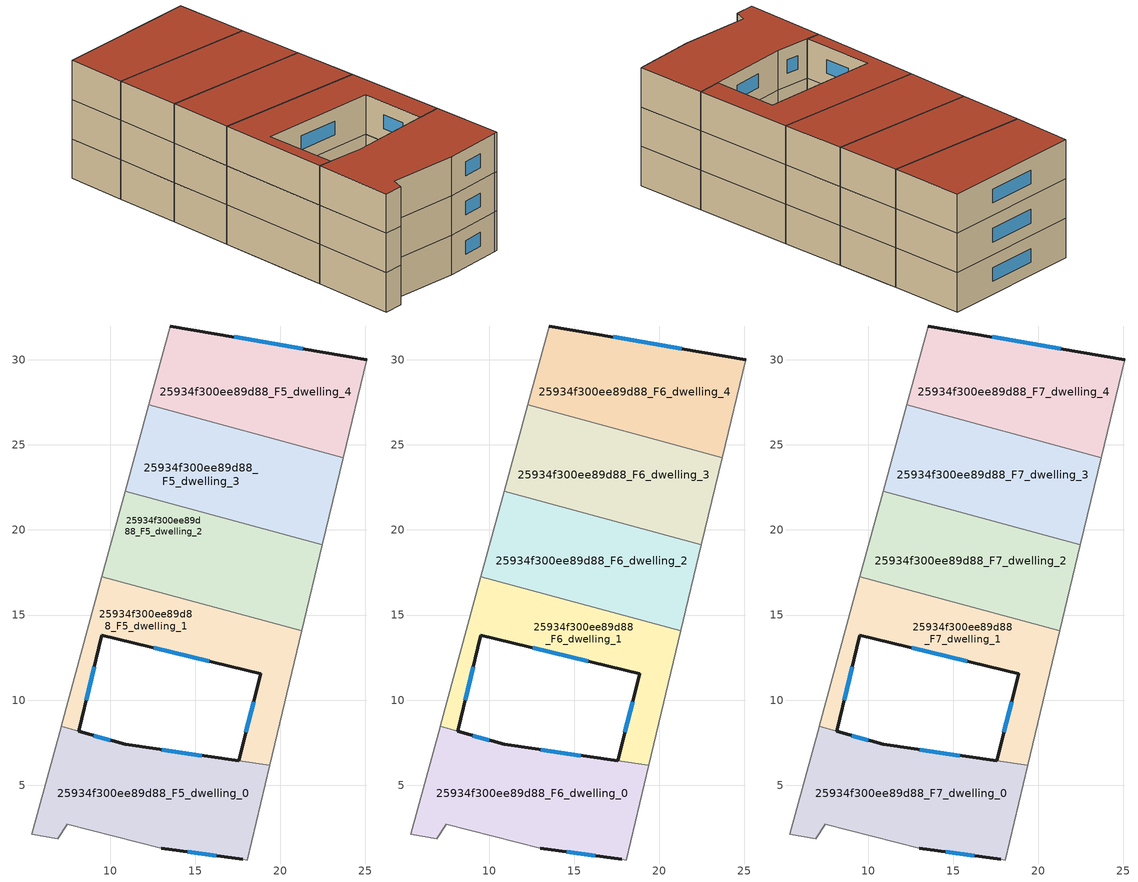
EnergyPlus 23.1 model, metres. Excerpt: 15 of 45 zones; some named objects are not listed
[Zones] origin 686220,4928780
25934f300ee89d88_F5_dwelling_0
 floor to 25934f300ee89d88_F4_dwelling_0 (EU_floor_Construction): 19.38,6.17 18.05,0.61 17.78,0.66 13.02,1.3 7.48,2.7 6.93,1.85 5.41,2.12 7.13,8.45 8.16,8.17 10.88,7.4 17.55,6.43 z15
 wall outside (EU_wall_Construction): 17.55,6.43 10.88,7.4 8.16,8.16 / 13.02,1.3 17.78,0.66 z15:18
 wall to 25934f300ee89d88_F5_dwelling_1 (EU_wall_Construction): 19.38,6.17 17.55,6.43 / 8.16,8.17 7.13,8.45 z15:18
 wall adiabatic (EU_wall_Construction): 17.78,0.66 18.05,0.61 19.38,6.16 / 7.13,8.45 5.41,2.12 6.93,1.85 7.48,2.7 13.02,1.3 z15:18
 window (EU_Window_Construction): 9.99,7.65 9.04,7.91 / 15.38,6.75 13.05,7.08 / 14.57,1.09 16.23,0.87 z15.98:17.02
25934f300ee89d88_F5_dwelling_1
 floor to 25934f300ee89d88_F4_dwelling_1 (EU_floor_Construction): 15.6,15.61 14.87,12.52 9.52,13.81 8.8,10.83 7.84,11.07 9.52,17.26 z15
 floor to 25934f300ee89d88_F4_dwelling_0 (EU_floor_Construction): 19.86,8.19 19.38,6.17 17.55,6.43 18.11,8.61 z15; 8.8,10.83 8.16,8.17 7.13,8.45 7.84,11.07 z15
 floor to 25934f300ee89d88_F4_dwelling_2 (EU_floor_Construction): 21.26,14.06 19.86,8.19 18.11,8.61 18.86,11.56 14.87,12.52 15.6,15.61 z15
 wall outside (EU_wall_Construction): 8.16,8.17 9.52,13.81 18.86,11.56 17.55,6.43 z15:18
 wall adiabatic (EU_wall_Construction): 19.38,6.17 21.26,14.06 / 9.52,17.26 7.13,8.45 z15:18
 wall to 25934f300ee89d88_F5_dwelling_2 (EU_wall_Construction): 21.26,14.06 9.52,17.26 z15:18
 window (EU_Window_Construction): 18.43,9.89 17.98,8.1 / 12.56,13.08 15.82,12.29 / 8.6,10 9.08,11.97 z15.98:17.02
25934f300ee89d88_F5_dwelling_2
 floor to 25934f300ee89d88_F4_dwelling_2 (EU_floor_Construction): 21.91,16.77 21.26,14.06 15.6,15.61 16.21,18.13 z15
 floor to 25934f300ee89d88_F4_dwelling_1 (EU_floor_Construction): 16.21,18.13 15.6,15.61 9.52,17.26 10.16,19.58 z15
 floor to 25934f300ee89d88_F4_dwelling_3 (EU_floor_Construction): 16.69,20.7 16.08,18.16 10.16,19.58 10.89,22.28 z15
 floor to 25934f300ee89d88_F4_dwelling_4 (EU_floor_Construction): 22.47,19.12 21.91,16.77 16.08,18.16 16.69,20.7 z15
 wall adiabatic (EU_wall_Construction): 10.89,22.28 9.52,17.26 / 21.26,14.06 22.47,19.12 z15:18
 wall to 25934f300ee89d88_F5_dwelling_3 (EU_wall_Construction): 22.47,19.12 10.89,22.28 z15:18
25934f300ee89d88_F5_dwelling_3
 floor to 25934f300ee89d88_F4_dwelling_5 (EU_floor_Construction): 23.7,24.25 23.43,23.15 11.88,25.91 12.27,27.36 z15
 floor adiabatic (EU_floor_Construction): 23.43,23.15 22.47,19.12 10.89,22.28 12.27,27.36 11.88,25.91 z15
 wall adiabatic (EU_wall_Construction): 12.27,27.36 10.89,22.28 / 22.47,19.12 23.7,24.25 z15:18
 wall to 25934f300ee89d88_F5_dwelling_4 (EU_wall_Construction): 23.7,24.25 12.27,27.36 z15:18
25934f300ee89d88_F5_dwelling_4
 floor to 25934f300ee89d88_F4_dwelling_5 (EU_floor_Construction): 25.07,30 23.7,24.25 12.27,27.36 13.53,31.98 z15
 wall outside (EU_wall_Construction): 25.07,30 13.53,31.98 z15:18
 wall adiabatic (EU_wall_Construction): 13.53,31.98 12.27,27.36 / 23.7,24.25 25.07,30 z15:18
 window (EU_Window_Construction): 21.32,30.64 17.28,31.34 z15.98:17.02
25934f300ee89d88_F6_dwelling_0
 floor to 25934f300ee89d88_F5_dwelling_0 (EU_floor_Construction): 19.38,6.16 18.05,0.61 17.78,0.66 13.02,1.3 7.48,2.7 6.93,1.85 5.41,2.12 7.13,8.45 8.16,8.16 10.88,7.4 17.55,6.43 z18
 wall outside (EU_wall_Construction): 17.55,6.43 10.88,7.4 8.16,8.16 / 13.02,1.3 17.78,0.66 z18:21
 wall to 25934f300ee89d88_F6_dwelling_1 (EU_wall_Construction): 19.38,6.17 17.55,6.43 / 8.16,8.17 7.13,8.45 z18:21
 wall adiabatic (EU_wall_Construction): 17.78,0.66 18.05,0.61 19.38,6.16 / 7.13,8.45 5.41,2.12 6.93,1.85 7.48,2.7 13.02,1.3 z18:21
 window (EU_Window_Construction): 9.99,7.65 9.04,7.91 / 15.38,6.75 13.05,7.08 / 14.57,1.09 16.23,0.87 z18.98:20.02
25934f300ee89d88_F6_dwelling_1
 floor to 25934f300ee89d88_F5_dwelling_1 (EU_floor_Construction): 21.26,14.06 19.38,6.17 17.55,6.43 18.86,11.56 9.52,13.81 8.16,8.17 7.13,8.45 9.52,17.26 z18
 wall outside (EU_wall_Construction): 8.16,8.17 9.52,13.81 18.86,11.56 17.55,6.43 z18:21
 wall adiabatic (EU_wall_Construction): 19.38,6.17 21.26,14.06 / 9.52,17.26 7.13,8.45 z18:21
 wall to 25934f300ee89d88_F6_dwelling_2 (EU_wall_Construction): 21.26,14.06 9.52,17.26 z18:21
 window (EU_Window_Construction): 18.43,9.89 17.98,8.1 / 12.56,13.08 15.82,12.29 / 8.6,10 9.08,11.97 z18.98:20.02
25934f300ee89d88_F6_dwelling_2
 floor to 25934f300ee89d88_F5_dwelling_2 (EU_floor_Construction): 22.47,19.12 21.26,14.06 9.52,17.26 10.89,22.28 z18
 wall adiabatic (EU_wall_Construction): 10.89,22.28 9.52,17.26 / 21.26,14.06 22.47,19.12 z18:21
 wall to 25934f300ee89d88_F6_dwelling_3 (EU_wall_Construction): 22.47,19.12 10.89,22.28 z18:21
25934f300ee89d88_F6_dwelling_3
 floor to 25934f300ee89d88_F5_dwelling_3 (EU_floor_Construction): 23.7,24.25 22.47,19.12 10.89,22.28 12.27,27.36 z18
 wall adiabatic (EU_wall_Construction): 12.27,27.36 10.89,22.28 / 22.47,19.12 23.7,24.25 z18:21
 wall to 25934f300ee89d88_F6_dwelling_4 (EU_wall_Construction): 23.7,24.25 12.27,27.36 z18:21
25934f300ee89d88_F6_dwelling_4
 floor to 25934f300ee89d88_F5_dwelling_4 (EU_floor_Construction): 25.07,30 23.7,24.25 12.27,27.36 13.53,31.98 z18
 wall outside (EU_wall_Construction): 25.07,30 13.53,31.98 z18:21
 wall adiabatic (EU_wall_Construction): 13.53,31.98 12.27,27.36 / 23.7,24.25 25.07,30 z18:21
 window (EU_Window_Construction): 21.32,30.64 17.28,31.34 z18.98:20.02
25934f300ee89d88_F7_dwelling_0
 floor to 25934f300ee89d88_F6_dwelling_0 (EU_floor_Construction): 19.38,6.16 18.05,0.61 17.78,0.66 13.02,1.3 7.48,2.7 6.93,1.85 5.41,2.12 7.13,8.45 8.16,8.16 10.88,7.4 17.55,6.43 z21
 wall outside (EU_wall_Construction): 17.55,6.43 10.88,7.4 8.16,8.16 / 13.02,1.3 17.78,0.66 z21:24
 wall to 25934f300ee89d88_F7_dwelling_1 (EU_wall_Construction): 19.38,6.17 17.55,6.43 / 8.16,8.17 7.13,8.45 z21:24
 wall adiabatic (EU_wall_Construction): 17.78,0.66 18.05,0.61 19.38,6.16 / 7.13,8.45 5.41,2.12 6.93,1.85 7.48,2.7 13.02,1.3 z21:24
 window (EU_Window_Construction): 9.99,7.65 9.04,7.91 / 15.38,6.75 13.05,7.08 / 14.57,1.09 16.23,0.87 z21.98:23.02
 roof outside (EU_roof_Construction): 18.05,0.61 19.38,6.16 17.55,6.43 10.88,7.4 8.16,8.16 7.13,8.45 5.41,2.12 6.93,1.85 7.48,2.7 13.02,1.3 17.78,0.66 z24
25934f300ee89d88_F7_dwelling_1
 floor to 25934f300ee89d88_F6_dwelling_1 (EU_floor_Construction): 21.26,14.06 19.38,6.17 17.55,6.43 18.86,11.56 9.52,13.81 8.16,8.17 7.13,8.45 9.52,17.26 z21
 wall outside (EU_wall_Construction): 8.16,8.17 9.52,13.81 18.86,11.56 17.55,6.43 z21:24
 wall adiabatic (EU_wall_Construction): 19.38,6.17 21.26,14.06 / 9.52,17.26 7.13,8.45 z21:24
 wall to 25934f300ee89d88_F7_dwelling_2 (EU_wall_Construction): 21.26,14.06 9.52,17.26 z21:24
 window (EU_Window_Construction): 18.43,9.89 17.98,8.1 / 12.56,13.08 15.82,12.29 / 8.6,10 9.08,11.97 z21.98:23.02
 roof outside (EU_roof_Construction): 19.38,6.17 21.26,14.06 9.52,17.26 7.13,8.45 8.16,8.17 9.52,13.81 18.86,11.56 17.55,6.43 z24
25934f300ee89d88_F7_dwelling_2
 floor to 25934f300ee89d88_F6_dwelling_2 (EU_floor_Construction): 22.47,19.12 21.26,14.06 9.52,17.26 10.89,22.28 z21
 wall adiabatic (EU_wall_Construction): 10.89,22.28 9.52,17.26 / 21.26,14.06 22.47,19.12 z21:24
 wall to 25934f300ee89d88_F7_dwelling_3 (EU_wall_Construction): 22.47,19.12 10.89,22.28 z21:24
 roof outside (EU_roof_Construction): 21.26,14.06 22.47,19.12 10.89,22.28 9.52,17.26 z24
25934f300ee89d88_F7_dwelling_3
 floor to 25934f300ee89d88_F6_dwelling_3 (EU_floor_Construction): 23.7,24.25 22.47,19.12 10.89,22.28 12.27,27.36 z21
 wall adiabatic (EU_wall_Construction): 12.27,27.36 10.89,22.28 / 22.47,19.12 23.7,24.25 z21:24
 wall to 25934f300ee89d88_F7_dwelling_4 (EU_wall_Construction): 23.7,24.25 12.27,27.36 z21:24
 roof outside (EU_roof_Construction): 22.47,19.12 23.7,24.25 12.27,27.36 10.89,22.28 z24
25934f300ee89d88_F7_dwelling_4
 floor to 25934f300ee89d88_F6_dwelling_4 (EU_floor_Construction): 25.07,30 23.7,24.25 12.27,27.36 13.53,31.98 z21
 wall outside (EU_wall_Construction): 25.07,30 13.53,31.98 z21:24
 wall adiabatic (EU_wall_Construction): 13.53,31.98 12.27,27.36 / 23.7,24.25 25.07,30 z21:24
 window (EU_Window_Construction): 21.32,30.64 17.28,31.34 z21.98:23.02
 roof outside (EU_roof_Construction): 23.7,24.25 25.07,30 13.53,31.98 12.27,27.36 z24
[Building]
EU S2 Campaign: North Axis=0; Terrain=City; Solar Distribution=FullExterior
[Site:Location]
Bologna: Latitude=44.5; Longitude=11.25; Time Zone=1; Elevation=37
[SizingPeriod:WeatherFileDays]
AnnualSizingPeriod: Begin Month=1; Begin Day of Month=1; End Month=12; End Day of Month=31; Day of Week for Start Day=Monday; Use Weather File Daylight Saving Period=No; Use Weather File Rain and Snow Indicators=No
[MATERIAL]
EU_InternalMass_Material: Roughness=MediumRough; Thickness=0.1; Conductivity=1; Density=1800; Specific Heat=900; Thermal Absorptance=0.9; Solar Absorptance=0.7; Visible Absorptance=0.7
[MATERIAL:NOMASS] Roughness=MediumRough; Thermal Absorptance=0.9; Solar Absorptance=0.7; Visible Absorptance=0.7
Name | Thermal Resistance
EU_wall_NoMass | 0.905828
EU_roof_NoMass | 0.37593
EU_floor_NoMass | 0.67114
[WINDOWMATERIAL:SIMPLEGLAZINGSYSTEM]
EU_Window_SimpleGlazing: UFactor=4.52486; Solar Heat Gain Coefficient=0.85; Visible Transmittance=0.85
[CONSTRUCTION]
EU_wall_Construction: EU_wall_NoMass
EU_roof_Construction: EU_roof_NoMass
EU_floor_Construction: EU_floor_NoMass
EU_Window_Construction: EU_Window_SimpleGlazing
EU_InternalMass_Construction: EU_InternalMass_Material
[ZONE] Type=1; Multiplier=1; Ceiling Height=autocalculate; Floor Area=autocalculate; Part of Total Floor Area=Yes
Name | Volume
25934f300ee89d88_F5_dwelling_0 | 215.371
25934f300ee89d88_F6_dwelling_0; 25934f300ee89d88_F7_dwelling_0 | 215.372
25934f300ee89d88_F5_dwelling_1; 25934f300ee89d88_F6_dwelling_1; 25934f300ee89d88_F7_dwelling_1 | 161.642
25934f300ee89d88_F5_dwelling_2; 25934f300ee89d88_F6_dwelling_2; 25934f300ee89d88_F7_dwelling_2 | 188.511
25934f300ee89d88_F5_dwelling_3; 25934f300ee89d88_F6_dwelling_3; 25934f300ee89d88_F7_dwelling_3 | 188.506
25934f300ee89d88_F5_dwelling_4; 25934f300ee89d88_F6_dwelling_4; 25934f300ee89d88_F7_dwelling_4 | 188.478
[INTERNALMASS] Construction=EU_InternalMass_Construction
Name | Zone or ZoneList | Surface Area
25934f300ee89d88_F5_dwelling_0_EU_InternalMass | 25934f300ee89d88_F5_dwelling_0 | 71.7899
25934f300ee89d88_F5_dwelling_1_EU_InternalMass | 25934f300ee89d88_F5_dwelling_1 | 53.8808
25934f300ee89d88_F5_dwelling_2_EU_InternalMass | 25934f300ee89d88_F5_dwelling_2 | 62.8367
25934f300ee89d88_F5_dwelling_3_EU_InternalMass | 25934f300ee89d88_F5_dwelling_3 | 62.8354
25934f300ee89d88_F5_dwelling_4_EU_InternalMass | 25934f300ee89d88_F5_dwelling_4 | 62.826
25934f300ee89d88_F6_dwelling_0_EU_InternalMass | 25934f300ee89d88_F6_dwelling_0 | 71.7899
25934f300ee89d88_F6_dwelling_1_EU_InternalMass | 25934f300ee89d88_F6_dwelling_1 | 53.8808
25934f300ee89d88_F6_dwelling_2_EU_InternalMass | 25934f300ee89d88_F6_dwelling_2 | 62.8367
25934f300ee89d88_F6_dwelling_3_EU_InternalMass | 25934f300ee89d88_F6_dwelling_3 | 62.8354
25934f300ee89d88_F6_dwelling_4_EU_InternalMass | 25934f300ee89d88_F6_dwelling_4 | 62.826
25934f300ee89d88_F7_dwelling_0_EU_InternalMass | 25934f300ee89d88_F7_dwelling_0 | 71.7899
25934f300ee89d88_F7_dwelling_1_EU_InternalMass | 25934f300ee89d88_F7_dwelling_1 | 53.8808
25934f300ee89d88_F7_dwelling_2_EU_InternalMass | 25934f300ee89d88_F7_dwelling_2 | 62.8367
25934f300ee89d88_F7_dwelling_3_EU_InternalMass | 25934f300ee89d88_F7_dwelling_3 | 62.8354
25934f300ee89d88_F7_dwelling_4_EU_InternalMass | 25934f300ee89d88_F7_dwelling_4 | 62.826
[OTHEREQUIPMENT] Fuel Type=Electricity; Design Level Calculation Method=Watts/Area; Power per Zone Floor Area=1; Fraction Latent=0; Fraction Radiant=0; Fraction Lost=0; Carbon Dioxide Generation Rate=0; EndUse Subcategory=EU_Step8_InternalGains
Name | Zone or ZoneList or Space or SpaceList | Schedule
EU_Step8_InternalGain_25934f300ee89d88_F5_dwelling_0_f000 | 25934f300ee89d88_F5_dwelling_0 | EU_Step8_GainSchedule_25934f300ee89d88_F5_dwelling_0_f000
EU_Step8_InternalGain_25934f300ee89d88_F5_dwelling_1_f000 | 25934f300ee89d88_F5_dwelling_1 | EU_Step8_GainSchedule_25934f300ee89d88_F5_dwelling_1_f000
EU_Step8_InternalGain_25934f300ee89d88_F5_dwelling_2_f000 | 25934f300ee89d88_F5_dwelling_2 | EU_Step8_GainSchedule_25934f300ee89d88_F5_dwelling_2_f000
EU_Step8_InternalGain_25934f300ee89d88_F5_dwelling_3_f000 | 25934f300ee89d88_F5_dwelling_3 | EU_Step8_GainSchedule_25934f300ee89d88_F5_dwelling_3_f000
EU_Step8_InternalGain_25934f300ee89d88_F5_dwelling_4_f000 | 25934f300ee89d88_F5_dwelling_4 | EU_Step8_GainSchedule_25934f300ee89d88_F5_dwelling_4_f000
EU_Step8_InternalGain_25934f300ee89d88_F6_dwelling_0_f000 | 25934f300ee89d88_F6_dwelling_0 | EU_Step8_GainSchedule_25934f300ee89d88_F6_dwelling_0_f000
EU_Step8_InternalGain_25934f300ee89d88_F6_dwelling_1_f000 | 25934f300ee89d88_F6_dwelling_1 | EU_Step8_GainSchedule_25934f300ee89d88_F6_dwelling_1_f000
EU_Step8_InternalGain_25934f300ee89d88_F6_dwelling_2_f000 | 25934f300ee89d88_F6_dwelling_2 | EU_Step8_GainSchedule_25934f300ee89d88_F6_dwelling_2_f000
EU_Step8_InternalGain_25934f300ee89d88_F6_dwelling_3_f000 | 25934f300ee89d88_F6_dwelling_3 | EU_Step8_GainSchedule_25934f300ee89d88_F6_dwelling_3_f000
EU_Step8_InternalGain_25934f300ee89d88_F6_dwelling_4_f000 | 25934f300ee89d88_F6_dwelling_4 | EU_Step8_GainSchedule_25934f300ee89d88_F6_dwelling_4_f000
EU_Step8_InternalGain_25934f300ee89d88_F7_dwelling_0_f000 | 25934f300ee89d88_F7_dwelling_0 | EU_Step8_GainSchedule_25934f300ee89d88_F7_dwelling_0_f000
EU_Step8_InternalGain_25934f300ee89d88_F7_dwelling_1_f000 | 25934f300ee89d88_F7_dwelling_1 | EU_Step8_GainSchedule_25934f300ee89d88_F7_dwelling_1_f000
EU_Step8_InternalGain_25934f300ee89d88_F7_dwelling_2_f000 | 25934f300ee89d88_F7_dwelling_2 | EU_Step8_GainSchedule_25934f300ee89d88_F7_dwelling_2_f000
EU_Step8_InternalGain_25934f300ee89d88_F7_dwelling_3_f000 | 25934f300ee89d88_F7_dwelling_3 | EU_Step8_GainSchedule_25934f300ee89d88_F7_dwelling_3_f000
EU_Step8_InternalGain_25934f300ee89d88_F7_dwelling_4_f000 | 25934f300ee89d88_F7_dwelling_4 | EU_Step8_GainSchedule_25934f300ee89d88_F7_dwelling_4_f000
[ZONEVENTILATION:DESIGNFLOWRATE] Schedule=EU_AlwaysOn; Design Flow Rate Calculation Method=AirChanges/Hour; Air Changes per Hour=0.73129; Ventilation Type=Natural; Fan Pressure Rise=0; Fan Total Efficiency=1; Constant Term Coefficient=1; Temperature Term Coefficient=0; Velocity Term Coefficient=0; Velocity Squared Term Coefficient=0; Minimum Indoor Temperature=-100; Maximum Indoor Temperature=100; Delta Temperature=-100; Minimum Outdoor Temperature=-100; Maximum Outdoor Temperature=100; Maximum Wind Speed=40
Name | Zone or ZoneList or Space or SpaceList
EU_ConstantAir_25934f300ee89d88_F5_dwelling_0 | 25934f300ee89d88_F5_dwelling_0
EU_ConstantAir_25934f300ee89d88_F5_dwelling_1 | 25934f300ee89d88_F5_dwelling_1
EU_ConstantAir_25934f300ee89d88_F5_dwelling_2 | 25934f300ee89d88_F5_dwelling_2
EU_ConstantAir_25934f300ee89d88_F5_dwelling_3 | 25934f300ee89d88_F5_dwelling_3
EU_ConstantAir_25934f300ee89d88_F5_dwelling_4 | 25934f300ee89d88_F5_dwelling_4
EU_ConstantAir_25934f300ee89d88_F6_dwelling_0 | 25934f300ee89d88_F6_dwelling_0
EU_ConstantAir_25934f300ee89d88_F6_dwelling_1 | 25934f300ee89d88_F6_dwelling_1
EU_ConstantAir_25934f300ee89d88_F6_dwelling_2 | 25934f300ee89d88_F6_dwelling_2
EU_ConstantAir_25934f300ee89d88_F6_dwelling_3 | 25934f300ee89d88_F6_dwelling_3
EU_ConstantAir_25934f300ee89d88_F6_dwelling_4 | 25934f300ee89d88_F6_dwelling_4
EU_ConstantAir_25934f300ee89d88_F7_dwelling_0 | 25934f300ee89d88_F7_dwelling_0
EU_ConstantAir_25934f300ee89d88_F7_dwelling_1 | 25934f300ee89d88_F7_dwelling_1
EU_ConstantAir_25934f300ee89d88_F7_dwelling_2 | 25934f300ee89d88_F7_dwelling_2
EU_ConstantAir_25934f300ee89d88_F7_dwelling_3 | 25934f300ee89d88_F7_dwelling_3
EU_ConstantAir_25934f300ee89d88_F7_dwelling_4 | 25934f300ee89d88_F7_dwelling_4
[HVACTEMPLATE:THERMOSTAT] Constant Heating Setpoint=20; Constant Cooling Setpoint=50
EU_HeatOnly_25934f300ee89d88_F7_dwelling_3; EU_HeatOnly_25934f300ee89d88_F7_dwelling_4
[HVACTEMPLATE:ZONE:IDEALLOADSAIRSYSTEM] System Availability Schedule=EU_AlwaysOn; Maximum Heating Supply Air Temperature=50; Minimum Cooling Supply Air Temperature=13; Maximum Heating Supply Air Humidity Ratio=0.0156; Minimum Cooling Supply Air Humidity Ratio=0.0077; Heating Limit=NoLimit; Cooling Limit=NoLimit; Heating Availability Schedule=EU_AlwaysOn; Cooling Availability Schedule=EU_CoolingOff; Dehumidification Control Type=ConstantSensibleHeatRatio; Cooling Sensible Heat Ratio=0.7; Dehumidification Setpoint=60; Humidification Control Type=None; Humidification Setpoint=30; Outdoor Air Method=None; Outdoor Air Flow Rate per Person=0.00944; Outdoor Air Flow Rate per Zone Floor Area=0; Outdoor Air Flow Rate per Zone=0; Demand Controlled Ventilation Type=None; Outdoor Air Economizer Type=NoEconomizer; Heat Recovery Type=None; Sensible Heat Recovery Effectiveness=0.7; Latent Heat Recovery Effectiveness=0.65
Name | Template Thermostat
25934f300ee89d88_F5_dwelling_0 | EU_HeatOnly_25934f300ee89d88_F5_dwelling_0
25934f300ee89d88_F5_dwelling_1 | EU_HeatOnly_25934f300ee89d88_F5_dwelling_1
25934f300ee89d88_F5_dwelling_2 | EU_HeatOnly_25934f300ee89d88_F5_dwelling_2
25934f300ee89d88_F5_dwelling_3 | EU_HeatOnly_25934f300ee89d88_F5_dwelling_3
25934f300ee89d88_F5_dwelling_4 | EU_HeatOnly_25934f300ee89d88_F5_dwelling_4
25934f300ee89d88_F6_dwelling_0 | EU_HeatOnly_25934f300ee89d88_F6_dwelling_0
25934f300ee89d88_F6_dwelling_1 | EU_HeatOnly_25934f300ee89d88_F6_dwelling_1
25934f300ee89d88_F6_dwelling_2 | EU_HeatOnly_25934f300ee89d88_F6_dwelling_2
25934f300ee89d88_F6_dwelling_3 | EU_HeatOnly_25934f300ee89d88_F6_dwelling_3
25934f300ee89d88_F6_dwelling_4 | EU_HeatOnly_25934f300ee89d88_F6_dwelling_4
25934f300ee89d88_F7_dwelling_0 | EU_HeatOnly_25934f300ee89d88_F7_dwelling_0
25934f300ee89d88_F7_dwelling_1 | EU_HeatOnly_25934f300ee89d88_F7_dwelling_1
25934f300ee89d88_F7_dwelling_2 | EU_HeatOnly_25934f300ee89d88_F7_dwelling_2
25934f300ee89d88_F7_dwelling_3 | EU_HeatOnly_25934f300ee89d88_F7_dwelling_3
25934f300ee89d88_F7_dwelling_4 | EU_HeatOnly_25934f300ee89d88_F7_dwelling_4
[SIZING:ZONE] Zone Cooling Design Supply Air Temperature Input Method=SupplyAirTemperature; Zone Cooling Design Supply Air Temperature=13; Zone Heating Design Supply Air Temperature Input Method=SupplyAirTemperature; Zone Heating Design Supply Air Temperature=50; Zone Cooling Design Supply Air Humidity Ratio=0.008; Zone Heating Design Supply Air Humidity Ratio=0.008; Cooling Design Air Flow Method=DesignDay; Cooling Design Air Flow Rate=0; Cooling Minimum Air Flow per Zone Floor Area=0.000762; Cooling Minimum Air Flow=0; Cooling Minimum Air Flow Fraction=0.2; Heating Design Air Flow Method=DesignDay; Heating Design Air Flow Rate=0; Heating Maximum Air Flow per Zone Floor Area=0.002032; Heating Maximum Air Flow=0.141576; Heating Maximum Air Flow Fraction=0.3; Account for Dedicated Outdoor Air System=No; Dedicated Outdoor Air System Control Strategy=NeutralSupplyAir; Dedicated Outdoor Air Low Setpoint Temperature for Design=autosize; Dedicated Outdoor Air High Setpoint Temperature for Design=autosize; Zone Load Sizing Method=Sensible Load Only No Latent Load; Zone Latent Cooling Design Supply Air Humidity Ratio Input Method=HumidityRatioDifference; Zone Cooling Design Supply Air Humidity Ratio Difference=0.005; Zone Latent Heating Design Supply Air Humidity Ratio Input Method=HumidityRatioDifference; Zone Humidification Design Supply Air Humidity Ratio Difference=0.005
25934f300ee89d88_F5_dwelling_0; 25934f300ee89d88_F5_dwelling_1; 25934f300ee89d88_F5_dwelling_2; 25934f300ee89d88_F5_dwelling_3; 25934f300ee89d88_F5_dwelling_4; 25934f300ee89d88_F6_dwelling_0; 25934f300ee89d88_F6_dwelling_1; 25934f300ee89d88_F6_dwelling_2; 25934f300ee89d88_F6_dwelling_3; 25934f300ee89d88_F6_dwelling_4; 25934f300ee89d88_F7_dwelling_0; 25934f300ee89d88_F7_dwelling_1; 25934f300ee89d88_F7_dwelling_2; 25934f300ee89d88_F7_dwelling_3; 25934f300ee89d88_F7_dwelling_4
[SCHEDULE:CONSTANT]
Name | Hourly Value
EU_AlwaysOn | 1
EU_CoolingOff | 0
[SCHEDULE:FILE] Column Number=1; Rows to Skip at Top=0; Number of Hours of Data=8760; Column Separator=Comma; Interpolate to Timestep=No; Minutes per Item=60; Adjust Schedule for Daylight Savings=Yes
Name | File
EU_Step8_GainSchedule_25934f300ee89d88_F5_dwelling_0_f000 | ../../schedules/25934f300ee89d88/25934f300ee89d88_F5_dwelling_0_f000_gain.csv
EU_Step8_GainSchedule_25934f300ee89d88_F5_dwelling_1_f000 | ../../schedules/25934f300ee89d88/25934f300ee89d88_F5_dwelling_1_f000_gain.csv
EU_Step8_GainSchedule_25934f300ee89d88_F5_dwelling_2_f000 | ../../schedules/25934f300ee89d88/25934f300ee89d88_F5_dwelling_2_f000_gain.csv
EU_Step8_GainSchedule_25934f300ee89d88_F5_dwelling_3_f000 | ../../schedules/25934f300ee89d88/25934f300ee89d88_F5_dwelling_3_f000_gain.csv
EU_Step8_GainSchedule_25934f300ee89d88_F5_dwelling_4_f000 | ../../schedules/25934f300ee89d88/25934f300ee89d88_F5_dwelling_4_f000_gain.csv
EU_Step8_GainSchedule_25934f300ee89d88_F6_dwelling_0_f000 | ../../schedules/25934f300ee89d88/25934f300ee89d88_F6_dwelling_0_f000_gain.csv
EU_Step8_GainSchedule_25934f300ee89d88_F6_dwelling_1_f000 | ../../schedules/25934f300ee89d88/25934f300ee89d88_F6_dwelling_1_f000_gain.csv
EU_Step8_GainSchedule_25934f300ee89d88_F6_dwelling_2_f000 | ../../schedules/25934f300ee89d88/25934f300ee89d88_F6_dwelling_2_f000_gain.csv
EU_Step8_GainSchedule_25934f300ee89d88_F6_dwelling_3_f000 | ../../schedules/25934f300ee89d88/25934f300ee89d88_F6_dwelling_3_f000_gain.csv
EU_Step8_GainSchedule_25934f300ee89d88_F6_dwelling_4_f000 | ../../schedules/25934f300ee89d88/25934f300ee89d88_F6_dwelling_4_f000_gain.csv
EU_Step8_GainSchedule_25934f300ee89d88_F7_dwelling_0_f000 | ../../schedules/25934f300ee89d88/25934f300ee89d88_F7_dwelling_0_f000_gain.csv
EU_Step8_GainSchedule_25934f300ee89d88_F7_dwelling_1_f000 | ../../schedules/25934f300ee89d88/25934f300ee89d88_F7_dwelling_1_f000_gain.csv
EU_Step8_GainSchedule_25934f300ee89d88_F7_dwelling_2_f000 | ../../schedules/25934f300ee89d88/25934f300ee89d88_F7_dwelling_2_f000_gain.csv
EU_Step8_GainSchedule_25934f300ee89d88_F7_dwelling_3_f000 | ../../schedules/25934f300ee89d88/25934f300ee89d88_F7_dwelling_3_f000_gain.csv
EU_Step8_GainSchedule_25934f300ee89d88_F7_dwelling_4_f000 | ../../schedules/25934f300ee89d88/25934f300ee89d88_F7_dwelling_4_f000_gain.csv
